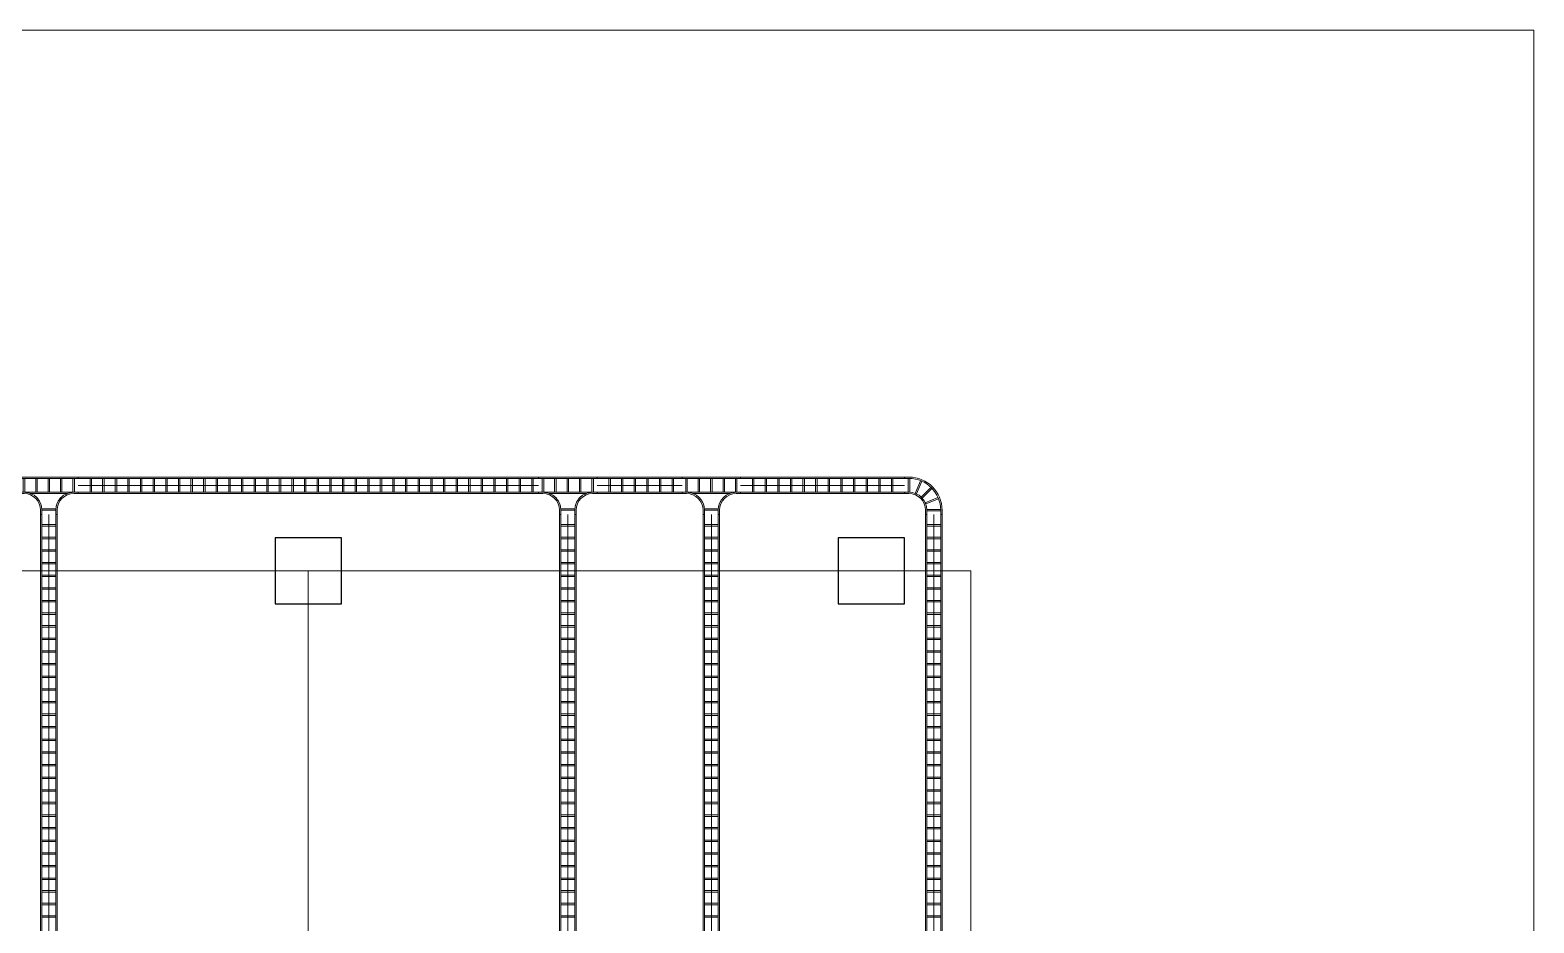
# Model space of a CAD drawing. Header units: millimetres. Extents: x 0 to 154200, y 0 to 64595.
# Drawn here: x 126960 to 154200, y 48424 to 64595 of the extents above; entities that cross this region are included whole.
import ezdxf

# ---------------------------------------------------------------- set-up
doc = ezdxf.new("R2010")
doc.units = ezdxf.units.MM
doc.layers.add('Column', color=1, linetype='Continuous')
doc.layers.add('E-CABL-TRAY', color=4, linetype='Continuous', lineweight=9)
doc.layers.add('Floor', color=7, linetype='Continuous', lineweight=9)

# ---------------------------------------------------------------- blocks, each defined once
blk = doc.blocks.new('M_래더 수평 티 - 300mm 반지름-V7-레벨 2')
at = {"layer": 'E-CABL-TRAY'}
for p, q in [((530, 150), (-530, 150)), ((-530, 150), (-530, 125)), ((-530, 125), (530, 125)), ((-463, 125), (-463, -125)), ((-437, -125), (-437, 125)), ((-238, 125), (-238, -125)), ((-212, -125), (-212, 125)), ((-13, 125), (-13, -125)), ((13, -125), (13, 125)), ((212, 125), (212, -125)), ((238, -125), (238, 125)), ((437, 125), (437, -125)), ((463, -125), (463, 125)), ((530, 125), (530, 150)), ((-450, -125), (-530, -125)), ((-530, -125), (-530, -150)), ((-530, -150), (-450, -150)), ((-450, -125), (-437, -125)), ((-450, -125), (450, -125)), ((-324, -150), (324, -150)), ((-238, -125), (-212, -125)), ((-13, -125), (13, -125)), ((212, -125), (238, -125)), ((437, -125), (450, -125)), ((530, -125), (450, -125)), ((450, -150), (530, -150)), ((530, -150), (530, -125)), ((-150, -450), (-150, -530)), ((-150, -530), (-125, -530)), ((125, -425), (-125, -425)), ((-125, -425), (-125, -450)), ((-125, -450), (125, -450)), ((-125, -530), (-125, -450)), ((125, -450), (125, -425)), ((125, -450), (125, -530)), ((125, -530), (150, -530)), ((150, -530), (150, -450))]:
    blk.add_line(p, q, dxfattribs=at)
for centre, radius, start, end in [((-450, -450), 325, 360, 90), ((-450, -450), 325, 79.9947, 90), ((-450, -450), 300, 0, 90), ((-450, -450), 325, 67.9974, 77.4396), ((-450, -450), 325, 61.232, 67.2117), ((-450, -450), 325, 49.8928, 56.0097), ((-450, -450), 325, 38.4887, 44.8078), ((-450, -450), 325, 26.942, 33.6058), ((450, -450), 325, 90, 180), ((450, -450), 300, 90, 180), ((450, -450), 325, 146.3942, 153.058), ((450, -450), 325, 135.1922, 141.5113), ((450, -450), 325, 123.9903, 130.1072), ((450, -450), 325, 112.7883, 118.768), ((450, -450), 325, 102.5604, 112.0026), ((450, -450), 325, 90, 100.0053), ((-450, -450), 325, 11.2019, 22.4039), ((450, -450), 325, 157.5961, 168.7981)]:
    blk.add_arc(centre, radius, start, end, dxfattribs=at)
blk = doc.blocks.new('M_래더 수평 티 - 300mm 반지름-V1-레벨 2')
at = {"layer": 'E-CABL-TRAY'}
for p, q in [((530, 150), (-530, 150)), ((-530, 150), (-530, 125)), ((-530, 125), (530, 125)), ((-463, 125), (-463, -125)), ((-437, -125), (-437, 125)), ((-238, 125), (-238, -125)), ((-212, -125), (-212, 125)), ((-13, 125), (-13, -125)), ((13, -125), (13, 125)), ((212, 125), (212, -125)), ((238, -125), (238, 125)), ((437, 125), (437, -125)), ((463, -125), (463, 125)), ((530, 125), (530, 150)), ((-450, -125), (-530, -125)), ((-530, -125), (-530, -150)), ((-530, -150), (-450, -150)), ((-450, -125), (-437, -125)), ((-450, -125), (450, -125)), ((-324, -150), (324, -150)), ((-238, -125), (-212, -125)), ((-13, -125), (13, -125)), ((212, -125), (238, -125)), ((437, -125), (450, -125)), ((530, -125), (450, -125)), ((450, -150), (530, -150)), ((530, -150), (530, -125)), ((-150, -450), (-150, -530)), ((-150, -530), (-125, -530)), ((125, -425), (-125, -425)), ((-125, -425), (-125, -450)), ((-125, -450), (125, -450)), ((-125, -530), (-125, -450)), ((125, -450), (125, -425)), ((125, -450), (125, -530)), ((125, -530), (150, -530)), ((150, -530), (150, -450))]:
    blk.add_line(p, q, dxfattribs=at)
for centre, radius, start, end in [((-450, -450), 325, 360, 90), ((-450, -450), 325, 79.9947, 90), ((-450, -450), 300, 0, 90), ((-450, -450), 325, 67.9974, 77.4396), ((-450, -450), 325, 61.232, 67.2117), ((-450, -450), 325, 49.8928, 56.0097), ((-450, -450), 325, 38.4887, 44.8078), ((-450, -450), 325, 26.942, 33.6058), ((450, -450), 325, 90, 180), ((450, -450), 300, 90, 180), ((450, -450), 325, 146.3942, 153.058), ((450, -450), 325, 135.1922, 141.5113), ((450, -450), 325, 123.9903, 130.1072), ((450, -450), 325, 112.7883, 118.768), ((450, -450), 325, 102.5604, 112.0026), ((450, -450), 325, 90, 100.0053), ((-450, -450), 325, 11.2019, 22.4039), ((450, -450), 325, 157.5961, 168.7981)]:
    blk.add_arc(centre, radius, start, end, dxfattribs=at)
blk = doc.blocks.new('M_래더 수평 구부림 - 표준-272065-레벨 2')
at = {"layer": 'E-CABL-TRAY'}
for p, q in [((-154, 314), (-145, 337)), ((75, 219), (-154, 314)), ((-125, 530), (-150, 530)), ((-150, 530), (-150, 450)), ((-145, 337), (84, 242)), ((-125, 450), (-125, 530)), ((-125, 463), (125, 463)), ((-125, 437), (-125, 450)), ((124, 437), (-125, 437)), ((150, 530), (125, 530)), ((125, 530), (125, 450)), ((150, 450), (150, 530)), ((-530, 125), (-530, 150)), ((-530, 150), (-450, 150)), ((-450, 125), (-530, 125)), ((-463, -125), (-463, 125)), ((-450, 125), (-437, 125)), ((-437, 125), (-437, -124)), ((-337, 145), (-314, 154)), ((-242, -84), (-337, 145)), ((-314, 154), (-219, -75)), ((-229, 211), (-211, 229)), ((-54, 36), (-229, 211)), ((-211, 229), (-36, 54)), ((-530, -150), (-530, -125)), ((-530, -125), (-450, -125)), ((-450, -150), (-530, -150))]:
    blk.add_line(p, q, dxfattribs=at)
for radius, end in [(600, 360), (325, 360), (575, 0), (300, 0)]:
    blk.add_arc((-450, 450), radius, 270, end, dxfattribs=at)

msp = doc.modelspace()

# ---------------------------------------------------------------- linework, layer by layer
at = {"layer": 'Column'}
for points in [[(131400, 54800), (131400, 54200), (132600, 54200), (132600, 55400), (131400, 55400), (131400, 54800)], [(141600, 54800), (141600, 54200), (142800, 54200), (142800, 55400), (141600, 55400), (141600, 54800)]]:
    msp.add_lwpolyline(points, dxfattribs=at)
at = {"layer": 'E-CABL-TRAY'}
for p, q in [((127830, 56473.3018), (127830, 56498.7018)), ((127830, 56498.7018), (136170, 56498.7018)), ((127830, 56473.3018), (136170, 56473.3018)), ((128045.9, 56224.1018), (128045.9, 56473.3018)), ((128071.3, 56224.1018), (128071.3, 56473.3018)), ((128274.5, 56224.1018), (128274.5, 56473.3018)), ((128299.9, 56224.1018), (128299.9, 56473.3018)), ((128503.1, 56224.1018), (128503.1, 56473.3018)), ((128528.5, 56224.1018), (128528.5, 56473.3018)), ((128731.7, 56224.1018), (128731.7, 56473.3018)), ((128757.1, 56224.1018), (128757.1, 56473.3018)), ((128960.3, 56224.1018), (128960.3, 56473.3018)), ((128985.7, 56224.1018), (128985.7, 56473.3018)), ((129188.9, 56224.1018), (129188.9, 56473.3018)), ((129214.3, 56224.1018), (129214.3, 56473.3018)), ((129417.5, 56224.1018), (129417.5, 56473.3018)), ((129442.9, 56224.1018), (129442.9, 56473.3018)), ((129646.1, 56224.1018), (129646.1, 56473.3018)), ((129671.5, 56224.1018), (129671.5, 56473.3018)), ((129874.7, 56224.1018), (129874.7, 56473.3018)), ((129900.1, 56224.1018), (129900.1, 56473.3018)), ((130103.3, 56224.1018), (130103.3, 56473.3018)), ((130128.7, 56224.1018), (130128.7, 56473.3018)), ((130331.9, 56224.1018), (130331.9, 56473.3018)), ((130357.3, 56224.1018), (130357.3, 56473.3018)), ((130560.5, 56224.1018), (130560.5, 56473.3018)), ((130585.9, 56224.1018), (130585.9, 56473.3018)), ((130789.1, 56224.1018), (130789.1, 56473.3018)), ((130814.5, 56224.1018), (130814.5, 56473.3018)), ((131017.7, 56224.1018), (131017.7, 56473.3018)), ((131043.1, 56224.1018), (131043.1, 56473.3018)), ((131246.3, 56224.1018), (131246.3, 56473.3018)), ((131271.7, 56224.1018), (131271.7, 56473.3018)), ((131474.9, 56224.1018), (131474.9, 56473.3018)), ((131500.3, 56224.1018), (131500.3, 56473.3018)), ((131703.5, 56224.1018), (131703.5, 56473.3018)), ((131728.9, 56224.1018), (131728.9, 56473.3018)), ((131932.1, 56224.1018), (131932.1, 56473.3018)), ((131957.5, 56224.1018), (131957.5, 56473.3018)), ((132160.7, 56224.1018), (132160.7, 56473.3018)), ((132186.1, 56224.1018), (132186.1, 56473.3018)), ((132389.3, 56224.1018), (132389.3, 56473.3018)), ((132414.7, 56224.1018), (132414.7, 56473.3018)), ((132617.9, 56224.1018), (132617.9, 56473.3018)), ((132643.3, 56224.1018), (132643.3, 56473.3018)), ((132846.5, 56224.1018), (132846.5, 56473.3018)), ((132871.9, 56224.1018), (132871.9, 56473.3018)), ((133075.1, 56224.1018), (133075.1, 56473.3018)), ((133100.5, 56224.1018), (133100.5, 56473.3018)), ((133303.7, 56224.1018), (133303.7, 56473.3018)), ((133329.1, 56224.1018), (133329.1, 56473.3018)), ((133532.3, 56224.1018), (133532.3, 56473.3018)), ((133557.7, 56224.1018), (133557.7, 56473.3018)), ((133760.9, 56224.1018), (133760.9, 56473.3018)), ((133786.3, 56224.1018), (133786.3, 56473.3018)), ((133989.5, 56224.1018), (133989.5, 56473.3018)), ((134014.9, 56224.1018), (134014.9, 56473.3018)), ((134218.1, 56224.1018), (134218.1, 56473.3018)), ((134243.5, 56224.1018), (134243.5, 56473.3018)), ((134446.7, 56224.1018), (134446.7, 56473.3018)), ((134472.1, 56224.1018), (134472.1, 56473.3018)), ((134675.3, 56224.1018), (134675.3, 56473.3018)), ((134700.7, 56224.1018), (134700.7, 56473.3018)), ((134903.9, 56224.1018), (134903.9, 56473.3018)), ((134929.3, 56224.1018), (134929.3, 56473.3018)), ((135132.5, 56224.1018), (135132.5, 56473.3018)), ((135157.9, 56224.1018), (135157.9, 56473.3018)), ((135361.1, 56224.1018), (135361.1, 56473.3018)), ((135386.5, 56224.1018), (135386.5, 56473.3018)), ((135589.7, 56224.1018), (135589.7, 56473.3018)), ((135615.1, 56224.1018), (135615.1, 56473.3018)), ((135818.3, 56224.1018), (135818.3, 56473.3018)), ((135843.7, 56224.1018), (135843.7, 56473.3018)), ((136046.9, 56224.1018), (136046.9, 56473.3018)), ((136072.3, 56224.1018), (136072.3, 56473.3018)), ((136170, 56498.7018), (136170, 56473.3018)), ((137230, 56473.3018), (137230, 56498.7018)), ((137230, 56498.7018), (138770, 56498.7018)), ((137230, 56473.3018), (138770, 56473.3018)), ((137445.9, 56224.1018), (137445.9, 56473.3018)), ((137471.3, 56224.1018), (137471.3, 56473.3018)), ((137674.5, 56224.1018), (137674.5, 56473.3018)), ((137699.9, 56224.1018), (137699.9, 56473.3018)), ((137903.1, 56224.1018), (137903.1, 56473.3018)), ((137928.5, 56224.1018), (137928.5, 56473.3018)), ((138131.7, 56224.1018), (138131.7, 56473.3018)), ((138157.1, 56224.1018), (138157.1, 56473.3018)), ((138360.3, 56224.1018), (138360.3, 56473.3018)), ((138385.7, 56224.1018), (138385.7, 56473.3018)), ((138588.9, 56224.1018), (138588.9, 56473.3018)), ((138614.3, 56224.1018), (138614.3, 56473.3018)), ((138770, 56498.7018), (138770, 56473.3018)), ((139830, 56473.3018), (139830, 56498.7018)), ((139830, 56498.7018), (142800, 56498.7018)), ((139830, 56473.3018), (142800, 56473.3018)), ((140045.9, 56224.1018), (140045.9, 56473.3018)), ((140071.3, 56224.1018), (140071.3, 56473.3018)), ((140274.5, 56224.1018), (140274.5, 56473.3018)), ((140299.9, 56224.1018), (140299.9, 56473.3018)), ((140503.1, 56224.1018), (140503.1, 56473.3018)), ((140528.5, 56224.1018), (140528.5, 56473.3018)), ((140731.7, 56224.1018), (140731.7, 56473.3018)), ((140757.1, 56224.1018), (140757.1, 56473.3018)), ((140960.3, 56224.1018), (140960.3, 56473.3018)), ((140985.7, 56224.1018), (140985.7, 56473.3018)), ((141188.9, 56224.1018), (141188.9, 56473.3018)), ((141214.3, 56224.1018), (141214.3, 56473.3018)), ((141417.5, 56224.1018), (141417.5, 56473.3018)), ((141442.9, 56224.1018), (141442.9, 56473.3018)), ((141646.1, 56224.1018), (141646.1, 56473.3018)), ((141671.5, 56224.1018), (141671.5, 56473.3018)), ((141874.7, 56224.1018), (141874.7, 56473.3018)), ((141900.1, 56224.1018), (141900.1, 56473.3018)), ((142103.3, 56224.1018), (142103.3, 56473.3018)), ((142128.7, 56224.1018), (142128.7, 56473.3018)), ((142331.9, 56224.1018), (142331.9, 56473.3018)), ((142357.3, 56224.1018), (142357.3, 56473.3018)), ((142560.5, 56224.1018), (142560.5, 56473.3018)), ((142585.9, 56224.1018), (142585.9, 56473.3018)), ((142800, 56498.7018), (142800, 56473.3018)), ((127830, 56348.7018), (136170, 56348.7018)), ((127830, 56198.7018), (127830, 56224.1018)), ((127830, 56224.1018), (136170, 56224.1018)), ((127830, 56198.7018), (136170, 56198.7018)), ((136170, 56224.1018), (136170, 56198.7018)), ((137230, 56348.7018), (138770, 56348.7018)), ((137230, 56198.7018), (137230, 56224.1018)), ((137230, 56224.1018), (138770, 56224.1018)), ((137230, 56198.7018), (138770, 56198.7018)), ((138770, 56224.1018), (138770, 56198.7018)), ((139830, 56348.7018), (142800, 56348.7018)), ((139830, 56198.7018), (139830, 56224.1018)), ((139830, 56224.1018), (142800, 56224.1018)), ((139830, 56198.7018), (142800, 56198.7018)), ((142800, 56224.1018), (142800, 56198.7018)), ((127150, 55818.7018), (127175.4, 55818.7018)), ((127150, 9218.7018), (127150, 55818.7018)), ((127175.4, 9218.7018), (127175.4, 55818.7018)), ((127424.6, 55637.2018), (127175.4, 55637.2018)), ((127424.6, 55611.8018), (127175.4, 55611.8018)), ((127300, 9218.7018), (127300, 55818.7018)), ((127424.6, 55818.7018), (127450, 55818.7018)), ((127424.6, 9218.7018), (127424.6, 55818.7018)), ((127450, 9218.7018), (127450, 55818.7018)), ((136550, 55818.7018), (136575.4, 55818.7018)), ((136550, 9218.7018), (136550, 55818.7018)), ((136575.4, 9218.7018), (136575.4, 55818.7018)), ((136824.6, 55637.2018), (136575.4, 55637.2018)), ((136824.6, 55611.8018), (136575.4, 55611.8018)), ((136700, 9218.7018), (136700, 55818.7018)), ((136824.6, 55818.7018), (136850, 55818.7018)), ((136824.6, 9218.7018), (136824.6, 55818.7018)), ((136850, 9218.7018), (136850, 55818.7018)), ((139150, 55818.7018), (139175.4, 55818.7018)), ((139150, 9218.7018), (139150, 55818.7018)), ((139175.4, 9218.7018), (139175.4, 55818.7018)), ((139424.6, 55637.2018), (139175.4, 55637.2018)), ((139424.6, 55611.8018), (139175.4, 55611.8018)), ((139300, 9218.7018), (139300, 55818.7018)), ((139424.6, 55818.7018), (139450, 55818.7018)), ((139424.6, 9218.7018), (139424.6, 55818.7018)), ((139450, 9218.7018), (139450, 55818.7018)), ((143180, 55818.7018), (143205.4, 55818.7018)), ((143180, 9218.7018), (143180, 55818.7018)), ((143205.4, 9218.7018), (143205.4, 55818.7018)), ((143454.6, 55637.2018), (143205.4, 55637.2018)), ((143454.6, 55611.8018), (143205.4, 55611.8018)), ((143330, 9218.7018), (143330, 55818.7018)), ((143454.6, 55818.7018), (143480, 55818.7018)), ((143454.6, 9218.7018), (143454.6, 55818.7018)), ((143480, 9218.7018), (143480, 55818.7018)), ((127424.6, 55408.6018), (127175.4, 55408.6018)), ((127424.6, 55383.2018), (127175.4, 55383.2018)), ((136824.6, 55408.6018), (136575.4, 55408.6018)), ((136824.6, 55383.2018), (136575.4, 55383.2018)), ((139424.6, 55408.6018), (139175.4, 55408.6018)), ((139424.6, 55383.2018), (139175.4, 55383.2018)), ((143454.6, 55408.6018), (143205.4, 55408.6018)), ((143454.6, 55383.2018), (143205.4, 55383.2018)), ((127424.6, 55180.0018), (127175.4, 55180.0018)), ((127424.6, 55154.6018), (127175.4, 55154.6018)), ((136824.6, 55180.0018), (136575.4, 55180.0018)), ((136824.6, 55154.6018), (136575.4, 55154.6018)), ((139424.6, 55180.0018), (139175.4, 55180.0018)), ((139424.6, 55154.6018), (139175.4, 55154.6018)), ((143454.6, 55180.0018), (143205.4, 55180.0018)), ((143454.6, 55154.6018), (143205.4, 55154.6018)), ((127424.6, 54951.4018), (127175.4, 54951.4018)), ((127424.6, 54926.0018), (127175.4, 54926.0018)), ((136824.6, 54951.4018), (136575.4, 54951.4018)), ((136824.6, 54926.0018), (136575.4, 54926.0018)), ((139424.6, 54951.4018), (139175.4, 54951.4018)), ((139424.6, 54926.0018), (139175.4, 54926.0018)), ((143454.6, 54951.4018), (143205.4, 54951.4018)), ((143454.6, 54926.0018), (143205.4, 54926.0018)), ((127424.6, 54722.8018), (127175.4, 54722.8018)), ((127424.6, 54697.4018), (127175.4, 54697.4018)), ((127424.6, 54494.2018), (127175.4, 54494.2018)), ((136824.6, 54722.8018), (136575.4, 54722.8018)), ((136824.6, 54697.4018), (136575.4, 54697.4018)), ((136824.6, 54494.2018), (136575.4, 54494.2018)), ((139424.6, 54722.8018), (139175.4, 54722.8018)), ((139424.6, 54697.4018), (139175.4, 54697.4018)), ((139424.6, 54494.2018), (139175.4, 54494.2018)), ((143454.6, 54722.8018), (143205.4, 54722.8018)), ((143454.6, 54697.4018), (143205.4, 54697.4018)), ((143454.6, 54494.2018), (143205.4, 54494.2018)), ((127424.6, 54468.8018), (127175.4, 54468.8018)), ((127424.6, 54265.6018), (127175.4, 54265.6018)), ((127424.6, 54240.2018), (127175.4, 54240.2018)), ((136824.6, 54468.8018), (136575.4, 54468.8018)), ((136824.6, 54265.6018), (136575.4, 54265.6018)), ((136824.6, 54240.2018), (136575.4, 54240.2018)), ((139424.6, 54468.8018), (139175.4, 54468.8018)), ((139424.6, 54265.6018), (139175.4, 54265.6018)), ((139424.6, 54240.2018), (139175.4, 54240.2018)), ((143454.6, 54468.8018), (143205.4, 54468.8018)), ((143454.6, 54265.6018), (143205.4, 54265.6018)), ((143454.6, 54240.2018), (143205.4, 54240.2018)), ((127424.6, 54037.0018), (127175.4, 54037.0018)), ((127424.6, 54011.6018), (127175.4, 54011.6018)), ((136824.6, 54037.0018), (136575.4, 54037.0018)), ((136824.6, 54011.6018), (136575.4, 54011.6018)), ((139424.6, 54037.0018), (139175.4, 54037.0018)), ((139424.6, 54011.6018), (139175.4, 54011.6018)), ((143454.6, 54037.0018), (143205.4, 54037.0018)), ((143454.6, 54011.6018), (143205.4, 54011.6018)), ((127424.6, 53808.4018), (127175.4, 53808.4018)), ((127424.6, 53783.0018), (127175.4, 53783.0018)), ((136824.6, 53808.4018), (136575.4, 53808.4018)), ((136824.6, 53783.0018), (136575.4, 53783.0018)), ((139424.6, 53808.4018), (139175.4, 53808.4018)), ((139424.6, 53783.0018), (139175.4, 53783.0018)), ((143454.6, 53808.4018), (143205.4, 53808.4018)), ((143454.6, 53783.0018), (143205.4, 53783.0018)), ((127424.6, 53579.8018), (127175.4, 53579.8018)), ((127424.6, 53554.4018), (127175.4, 53554.4018)), ((136824.6, 53579.8018), (136575.4, 53579.8018)), ((136824.6, 53554.4018), (136575.4, 53554.4018)), ((139424.6, 53579.8018), (139175.4, 53579.8018)), ((139424.6, 53554.4018), (139175.4, 53554.4018)), ((143454.6, 53579.8018), (143205.4, 53579.8018)), ((143454.6, 53554.4018), (143205.4, 53554.4018)), ((127424.6, 53351.2018), (127175.4, 53351.2018)), ((127424.6, 53325.8018), (127175.4, 53325.8018)), ((127424.6, 53122.6018), (127175.4, 53122.6018)), ((136824.6, 53351.2018), (136575.4, 53351.2018)), ((136824.6, 53325.8018), (136575.4, 53325.8018)), ((136824.6, 53122.6018), (136575.4, 53122.6018)), ((139424.6, 53351.2018), (139175.4, 53351.2018)), ((139424.6, 53325.8018), (139175.4, 53325.8018)), ((139424.6, 53122.6018), (139175.4, 53122.6018)), ((143454.6, 53351.2018), (143205.4, 53351.2018)), ((143454.6, 53325.8018), (143205.4, 53325.8018)), ((143454.6, 53122.6018), (143205.4, 53122.6018)), ((127424.6, 53097.2018), (127175.4, 53097.2018)), ((127424.6, 52894.0018), (127175.4, 52894.0018)), ((127424.6, 52868.6018), (127175.4, 52868.6018)), ((136824.6, 53097.2018), (136575.4, 53097.2018)), ((136824.6, 52894.0018), (136575.4, 52894.0018)), ((136824.6, 52868.6018), (136575.4, 52868.6018)), ((139424.6, 53097.2018), (139175.4, 53097.2018)), ((139424.6, 52894.0018), (139175.4, 52894.0018)), ((139424.6, 52868.6018), (139175.4, 52868.6018)), ((143454.6, 53097.2018), (143205.4, 53097.2018)), ((143454.6, 52894.0018), (143205.4, 52894.0018)), ((143454.6, 52868.6018), (143205.4, 52868.6018)), ((127424.6, 52665.4018), (127175.4, 52665.4018)), ((127424.6, 52640.0018), (127175.4, 52640.0018)), ((136824.6, 52665.4018), (136575.4, 52665.4018)), ((136824.6, 52640.0018), (136575.4, 52640.0018)), ((139424.6, 52665.4018), (139175.4, 52665.4018)), ((139424.6, 52640.0018), (139175.4, 52640.0018)), ((143454.6, 52665.4018), (143205.4, 52665.4018)), ((143454.6, 52640.0018), (143205.4, 52640.0018)), ((127424.6, 52436.8018), (127175.4, 52436.8018)), ((127424.6, 52411.4018), (127175.4, 52411.4018)), ((136824.6, 52436.8018), (136575.4, 52436.8018)), ((136824.6, 52411.4018), (136575.4, 52411.4018)), ((139424.6, 52436.8018), (139175.4, 52436.8018)), ((139424.6, 52411.4018), (139175.4, 52411.4018)), ((143454.6, 52436.8018), (143205.4, 52436.8018)), ((143454.6, 52411.4018), (143205.4, 52411.4018)), ((127424.6, 52208.2018), (127175.4, 52208.2018)), ((127424.6, 52182.8018), (127175.4, 52182.8018)), ((136824.6, 52208.2018), (136575.4, 52208.2018)), ((136824.6, 52182.8018), (136575.4, 52182.8018)), ((139424.6, 52208.2018), (139175.4, 52208.2018)), ((139424.6, 52182.8018), (139175.4, 52182.8018)), ((143454.6, 52208.2018), (143205.4, 52208.2018)), ((143454.6, 52182.8018), (143205.4, 52182.8018)), ((127424.6, 51979.6018), (127175.4, 51979.6018)), ((127424.6, 51954.2018), (127175.4, 51954.2018)), ((136824.6, 51979.6018), (136575.4, 51979.6018)), ((136824.6, 51954.2018), (136575.4, 51954.2018)), ((139424.6, 51979.6018), (139175.4, 51979.6018)), ((139424.6, 51954.2018), (139175.4, 51954.2018)), ((143454.6, 51979.6018), (143205.4, 51979.6018)), ((143454.6, 51954.2018), (143205.4, 51954.2018)), ((127424.6, 51751.0018), (127175.4, 51751.0018)), ((127424.6, 51725.6018), (127175.4, 51725.6018)), ((127424.6, 51522.4018), (127175.4, 51522.4018)), ((127424.6, 51497.0018), (127175.4, 51497.0018)), ((136824.6, 51751.0018), (136575.4, 51751.0018)), ((136824.6, 51725.6018), (136575.4, 51725.6018)), ((136824.6, 51522.4018), (136575.4, 51522.4018)), ((136824.6, 51497.0018), (136575.4, 51497.0018)), ((139424.6, 51751.0018), (139175.4, 51751.0018)), ((139424.6, 51725.6018), (139175.4, 51725.6018)), ((139424.6, 51522.4018), (139175.4, 51522.4018)), ((139424.6, 51497.0018), (139175.4, 51497.0018)), ((143454.6, 51751.0018), (143205.4, 51751.0018)), ((143454.6, 51725.6018), (143205.4, 51725.6018)), ((143454.6, 51522.4018), (143205.4, 51522.4018)), ((143454.6, 51497.0018), (143205.4, 51497.0018)), ((127424.6, 51293.8018), (127175.4, 51293.8018)), ((127424.6, 51268.4018), (127175.4, 51268.4018)), ((136824.6, 51293.8018), (136575.4, 51293.8018)), ((136824.6, 51268.4018), (136575.4, 51268.4018)), ((139424.6, 51293.8018), (139175.4, 51293.8018)), ((139424.6, 51268.4018), (139175.4, 51268.4018)), ((143454.6, 51293.8018), (143205.4, 51293.8018)), ((143454.6, 51268.4018), (143205.4, 51268.4018)), ((127424.6, 51065.2018), (127175.4, 51065.2018)), ((127424.6, 51039.8018), (127175.4, 51039.8018)), ((136824.6, 51065.2018), (136575.4, 51065.2018)), ((136824.6, 51039.8018), (136575.4, 51039.8018)), ((139424.6, 51065.2018), (139175.4, 51065.2018)), ((139424.6, 51039.8018), (139175.4, 51039.8018)), ((143454.6, 51065.2018), (143205.4, 51065.2018)), ((143454.6, 51039.8018), (143205.4, 51039.8018)), ((127424.6, 50836.6018), (127175.4, 50836.6018)), ((127424.6, 50811.2018), (127175.4, 50811.2018)), ((136824.6, 50836.6018), (136575.4, 50836.6018)), ((136824.6, 50811.2018), (136575.4, 50811.2018)), ((139424.6, 50836.6018), (139175.4, 50836.6018)), ((139424.6, 50811.2018), (139175.4, 50811.2018)), ((143454.6, 50836.6018), (143205.4, 50836.6018)), ((143454.6, 50811.2018), (143205.4, 50811.2018)), ((127424.6, 50608.0018), (127175.4, 50608.0018)), ((127424.6, 50582.6018), (127175.4, 50582.6018)), ((136824.6, 50608.0018), (136575.4, 50608.0018)), ((136824.6, 50582.6018), (136575.4, 50582.6018)), ((139424.6, 50608.0018), (139175.4, 50608.0018)), ((139424.6, 50582.6018), (139175.4, 50582.6018)), ((143454.6, 50608.0018), (143205.4, 50608.0018)), ((143454.6, 50582.6018), (143205.4, 50582.6018)), ((127424.6, 50379.4018), (127175.4, 50379.4018)), ((127424.6, 50354.0018), (127175.4, 50354.0018)), ((127424.6, 50150.8018), (127175.4, 50150.8018)), ((127424.6, 50125.4018), (127175.4, 50125.4018)), ((136824.6, 50379.4018), (136575.4, 50379.4018)), ((136824.6, 50354.0018), (136575.4, 50354.0018)), ((136824.6, 50150.8018), (136575.4, 50150.8018)), ((136824.6, 50125.4018), (136575.4, 50125.4018)), ((139424.6, 50379.4018), (139175.4, 50379.4018)), ((139424.6, 50354.0018), (139175.4, 50354.0018)), ((139424.6, 50150.8018), (139175.4, 50150.8018)), ((139424.6, 50125.4018), (139175.4, 50125.4018)), ((143454.6, 50379.4018), (143205.4, 50379.4018)), ((143454.6, 50354.0018), (143205.4, 50354.0018)), ((143454.6, 50150.8018), (143205.4, 50150.8018)), ((143454.6, 50125.4018), (143205.4, 50125.4018)), ((127424.6, 49922.2018), (127175.4, 49922.2018)), ((127424.6, 49896.8018), (127175.4, 49896.8018)), ((136824.6, 49922.2018), (136575.4, 49922.2018)), ((136824.6, 49896.8018), (136575.4, 49896.8018)), ((139424.6, 49922.2018), (139175.4, 49922.2018)), ((139424.6, 49896.8018), (139175.4, 49896.8018)), ((143454.6, 49922.2018), (143205.4, 49922.2018)), ((143454.6, 49896.8018), (143205.4, 49896.8018)), ((127424.6, 49693.6018), (127175.4, 49693.6018)), ((127424.6, 49668.2018), (127175.4, 49668.2018)), ((136824.6, 49693.6018), (136575.4, 49693.6018)), ((136824.6, 49668.2018), (136575.4, 49668.2018)), ((139424.6, 49693.6018), (139175.4, 49693.6018)), ((139424.6, 49668.2018), (139175.4, 49668.2018)), ((143454.6, 49693.6018), (143205.4, 49693.6018)), ((143454.6, 49668.2018), (143205.4, 49668.2018)), ((127424.6, 49465.0018), (127175.4, 49465.0018)), ((127424.6, 49439.6018), (127175.4, 49439.6018)), ((136824.6, 49465.0018), (136575.4, 49465.0018)), ((136824.6, 49439.6018), (136575.4, 49439.6018)), ((139424.6, 49465.0018), (139175.4, 49465.0018)), ((139424.6, 49439.6018), (139175.4, 49439.6018)), ((143454.6, 49465.0018), (143205.4, 49465.0018)), ((143454.6, 49439.6018), (143205.4, 49439.6018)), ((127424.6, 49236.4018), (127175.4, 49236.4018)), ((127424.6, 49211.0018), (127175.4, 49211.0018)), ((136824.6, 49236.4018), (136575.4, 49236.4018)), ((136824.6, 49211.0018), (136575.4, 49211.0018)), ((139424.6, 49236.4018), (139175.4, 49236.4018)), ((139424.6, 49211.0018), (139175.4, 49211.0018)), ((143454.6, 49236.4018), (143205.4, 49236.4018)), ((143454.6, 49211.0018), (143205.4, 49211.0018)), ((127424.6, 49007.8018), (127175.4, 49007.8018)), ((127424.6, 48982.4018), (127175.4, 48982.4018)), ((127424.6, 48779.2018), (127175.4, 48779.2018)), ((136824.6, 49007.8018), (136575.4, 49007.8018)), ((136824.6, 48982.4018), (136575.4, 48982.4018)), ((136824.6, 48779.2018), (136575.4, 48779.2018)), ((139424.6, 49007.8018), (139175.4, 49007.8018)), ((139424.6, 48982.4018), (139175.4, 48982.4018)), ((139424.6, 48779.2018), (139175.4, 48779.2018)), ((143454.6, 49007.8018), (143205.4, 49007.8018)), ((143454.6, 48982.4018), (143205.4, 48982.4018)), ((143454.6, 48779.2018), (143205.4, 48779.2018)), ((127424.6, 48753.8018), (127175.4, 48753.8018)), ((127424.6, 48550.6018), (127175.4, 48550.6018)), ((127424.6, 48525.2018), (127175.4, 48525.2018)), ((136824.6, 48753.8018), (136575.4, 48753.8018)), ((136824.6, 48550.6018), (136575.4, 48550.6018)), ((136824.6, 48525.2018), (136575.4, 48525.2018)), ((139424.6, 48753.8018), (139175.4, 48753.8018)), ((139424.6, 48550.6018), (139175.4, 48550.6018)), ((139424.6, 48525.2018), (139175.4, 48525.2018)), ((143454.6, 48753.8018), (143205.4, 48753.8018)), ((143454.6, 48550.6018), (143205.4, 48550.6018)), ((143454.6, 48525.2018), (143205.4, 48525.2018))]:
    msp.add_line(p, q, dxfattribs=at)
at = {"layer": 'Floor'}
msp.add_lwpolyline([(154200, 0), (0, 0), (0, 64595), (154200, 64595)], close=True, dxfattribs=at)
for points in [[(120000, 9800), (120000, 54800), (132000, 54800), (132000, 9800), (120000, 9800)], [(132000, 9800), (132000, 54800), (144000, 54800), (144000, 9800), (132000, 9800)]]:
    msp.add_lwpolyline(points, dxfattribs=at)

# ---------------------------------------------------------------- block references
at = {"layer": 'E-CABL-TRAY'}
for name, p in [('M_래더 수평 티 - 300mm 반지름-V7-레벨 2', (127300, 56348.7018)), ('M_래더 수평 티 - 300mm 반지름-V7-레벨 2', (136700, 56348.7018)), ('M_래더 수평 티 - 300mm 반지름-V1-레벨 2', (139300, 56348.7018))]:
    msp.add_blockref(name, p, dxfattribs=at)
at = {"layer": 'E-CABL-TRAY', "rotation": 90}
msp.add_blockref('M_래더 수평 구부림 - 표준-272065-레벨 2', (143330, 56348.7018), dxfattribs=at)

doc.saveas('drawing.dxf')
